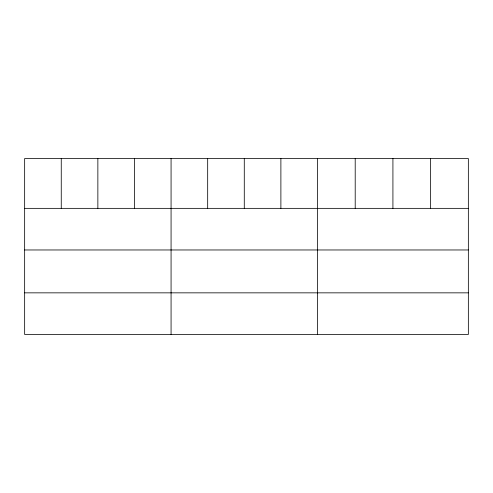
<?xml version="1.0" encoding="UTF-8"?>
<svg xmlns="http://www.w3.org/2000/svg" width="493" height="493" viewBox="0 0 493 493"><rect width="100%" height="100%" fill="white"/><g stroke="black" fill="none" stroke-linecap="round" stroke-linejoin="round"><path stroke-width="0.74" d="M468.35 249.969L468.35 158.536L24.65 158.536L24.65 334.464L468.35 334.464L468.35 249.969L24.65 249.969M24.65 208.354L468.35 208.354M24.65 292.848L468.35 292.848M430.635 158.536L430.635 208.354M392.921 158.536L392.921 208.354M355.206 158.536L355.206 208.354M317.492 158.536L317.492 334.464M280.887 158.536L280.887 208.354M244.281 158.536L244.281 208.354M207.676 158.536L207.676 208.354M171.071 158.536L171.071 334.464M134.466 158.536L134.466 208.354M97.861 158.536L97.861 208.354M61.255 158.536L61.255 208.354"/></g></svg>
